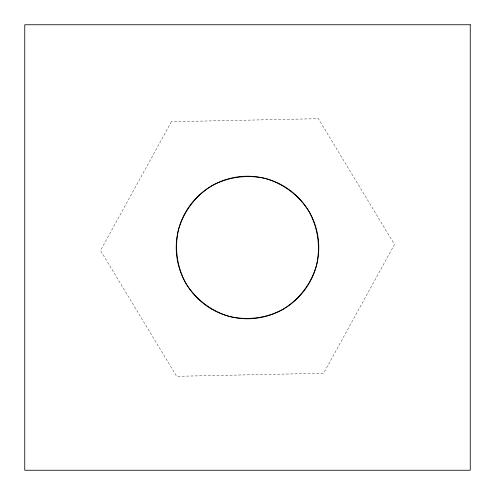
<?xml version="1.0" encoding="UTF-8"?>
<svg xmlns="http://www.w3.org/2000/svg" width="495" height="495" viewBox="0 0 495 495"><rect width="100%" height="100%" fill="white"/><g stroke="black" fill="none" stroke-linecap="round" stroke-linejoin="round"><path stroke-width="0.37" stroke-dasharray="2.48 1.86" d="M171.394 121.721L100.516 250.519L176.628 376.305L323.606 373.279L394.484 244.481L318.372 118.695L171.394 121.721"/><path stroke-width="0.74" d="M178.652 229.049C174.308 247.358 176.839 266.582 185.767 283.14C195.643 299.153 211.025 310.959 229.049 316.348C247.358 320.692 266.582 318.161 283.14 309.233C299.153 299.357 310.959 283.975 316.348 265.951C320.692 247.642 318.161 228.418 309.233 211.86C299.357 195.847 283.975 184.041 265.951 178.652C247.642 174.308 228.418 176.839 211.86 185.767C195.847 195.643 184.041 211.025 178.652 229.049M470.25 24.75L24.75 24.75L24.75 470.25L470.25 470.25L470.25 24.75M211.86 309.233A71.28 71.28 0 0 0 318.78 247.5A71.28 71.28 0 0 0 211.86 185.767A71.28 71.28 0 0 0 211.86 309.233"/></g></svg>
